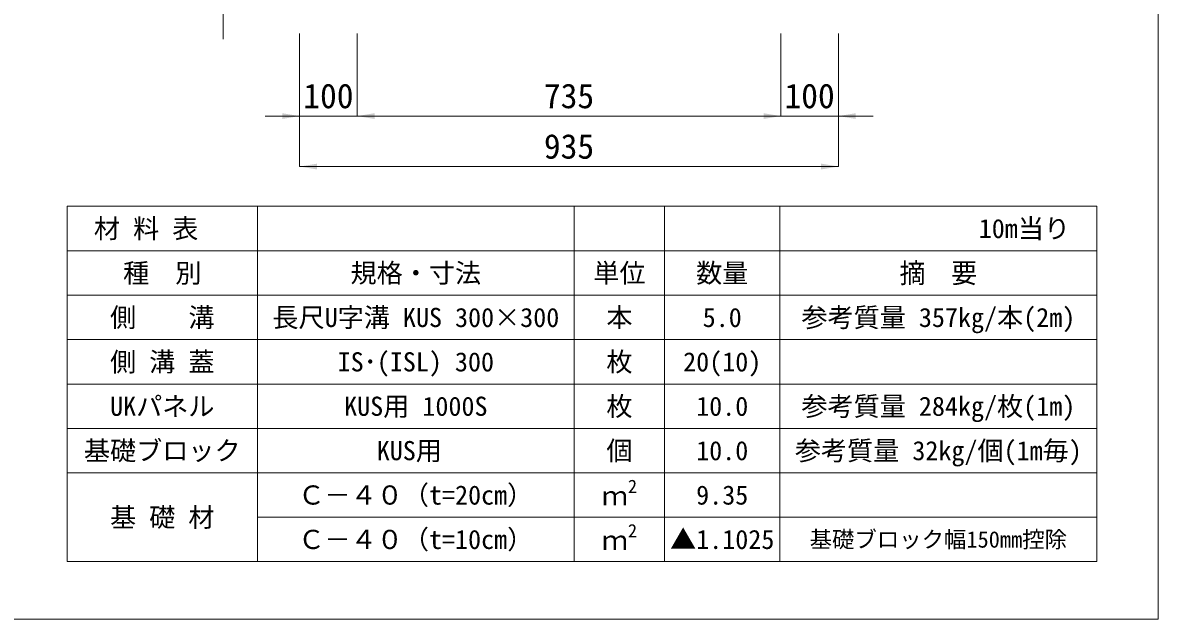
# Model space of a CAD drawing. Units: millimetres at full size, sheet at 1:20. Extents: x 201886 to 211886, y 860265 to 873235.
# Drawn here: x 209916 to 211886, y 867478 to 868512 of the extents above; entities that cross this region are included whole.
import ezdxf
from ezdxf.enums import TextEntityAlignment as Align

# ---------------------------------------------------------------- set-up
doc = ezdxf.new("R2010")
doc.units = ezdxf.units.MM
doc.header["$LTSCALE"] = 20
for name, color, linetype, lineweight in [('Defpoints_3', 8, 'Continuous', 0), ('図枠', 5, 'Continuous', 13), ('寸法・材料表', 7, 'Continuous', 13), ('寸法線', 7, 'Continuous', 13)]:
    doc.layers.add(name, color=color, linetype=linetype, lineweight=lineweight)
doc.styles.add('ＭＳ ゴシック', font='')
doc.styles.add('ＭＳ Ｐゴシック', font='')
doc.styles.get('ＭＳ ゴシック').set_extended_font_data('MS Gothic')
doc.styles.get('ＭＳ Ｐゴシック').set_extended_font_data('MS PGothic')

# ---------------------------------------------------------------- blocks, each defined once
blk = doc.blocks.new('filled_arrow')
at = {"color": 0, "linetype": 'Continuous', "lineweight": -2}
blk.add_solid([(7.5, 1.25), (0, 0), (7.5, -1.25)], dxfattribs=at)

msp = doc.modelspace()

# ---------------------------------------------------------------- linework, layer by layer
at = {"layer": 'Defpoints_3'}
for p, q in [((209993.03, 868194.25), (211779.67, 868194.25)), ((209993.03, 868194.25), (209993.03, 868116.81)), ((210323.03, 868194.25), (210323.03, 868116.81)), ((210873.03, 868194.25), (210873.03, 868116.81)), ((211029.67, 868194.25), (211029.67, 868116.81)), ((211229.67, 868194.25), (211229.67, 868116.81)), ((211779.67, 868194.25), (211779.67, 868116.81))]:
    msp.add_line(p, q, dxfattribs=at)
at = {"layer": '図枠'}
for p in [(211886.35, 870577.81), (201886.35, 867477.81)]:
    msp.add_line(p, (211886.35, 867477.81), dxfattribs=at)
at = {"layer": '寸法・材料表'}
for p, q in [((209993.03, 868116.81), (211779.67, 868116.81)), ((209993.03, 868116.81), (209993.03, 867577.81)), ((210323.03, 868116.81), (210323.03, 867577.81)), ((210873.03, 868116.81), (210873.03, 867577.81)), ((211029.67, 868116.81), (211029.67, 867577.81)), ((211229.67, 868116.81), (211229.67, 867577.81)), ((211779.67, 868116.81), (211779.67, 867577.81)), ((209993.03, 868039.81), (211779.67, 868039.81)), ((209993.03, 867962.81), (211779.67, 867962.81)), ((209993.03, 867885.81), (211779.67, 867885.81)), ((209993.03, 867808.81), (211779.67, 867808.81)), ((209993.03, 867731.81), (211779.67, 867731.81)), ((210323.03, 867654.81), (211779.67, 867654.81)), ((209993.03, 867577.81), (211779.67, 867577.81))]:
    msp.add_line(p, q, dxfattribs=at)
at = {"layer": '寸法線'}
for p, q in [((210263.63, 868483.85), (210263.63, 868703.85)), ((210396.32, 868493.85), (210396.32, 868350.55)), ((210396.32, 868493.85), (210396.32, 868263.05)), ((210496.32, 868493.85), (210496.32, 868350.55)), ((210496.32, 868493.85), (210496.32, 868350.55)), ((211231.32, 868493.85), (211231.32, 868350.55)), ((211231.32, 868493.85), (211231.32, 868350.55)), ((211331.32, 868493.85), (211331.32, 868350.55)), ((211331.32, 868493.85), (211331.32, 868263.05)), ((210336.32, 868350.55), (210556.32, 868350.55)), ((210496.32, 868350.55), (211231.32, 868350.55)), ((211171.32, 868350.55), (211391.32, 868350.55)), ((210396.32, 868263.05), (211331.32, 868263.05))]:
    msp.add_line(p, q, dxfattribs=at)

# ---------------------------------------------------------------- block references
at = {"layer": '寸法線', "xscale": 4, "yscale": 4, "rotation": 180}
for p in [(210396.32, 868350.55), (211231.32, 868350.55), (211231.32, 868350.55), (211331.32, 868263.05)]:
    msp.add_blockref('filled_arrow', p, dxfattribs=at)
at = {"layer": '寸法線', "xscale": 4, "yscale": 4}
for p in [(210496.32, 868350.55), (210496.32, 868350.55), (211331.32, 868350.55), (210396.32, 868263.05)]:
    msp.add_blockref('filled_arrow', p, dxfattribs=at)

# ---------------------------------------------------------------- texts
at = {"layer": '寸法・材料表', "style": 'ＭＳ ゴシック'}
msp.add_text('\u3000材 料 表', height=33.23, dxfattribs=at).set_placement((209994.08, 868155.53), align=Align.MIDDLE_LEFT)
msp.add_text('10m当り\u3000', height=33.23, dxfattribs=at).set_placement((211778.61, 868155.53), align=Align.MIDDLE_RIGHT)
for s, height, p in [('種\u3000別', 33.23, (210158.03, 868078.31)), ('規格・寸法', 33.23, (210598.03, 868078.31)), ('単位', 33.23, (210951.35, 868078.31)), ('数量', 33.23, (211129.67, 868078.31)), ('側\u3000\u3000溝', 33.23, (210158.03, 868001.31)), ('長尺U字溝 KUS 300×300', 33.23, (210598.03, 868001.31)), ('本', 33.23, (210951.35, 868001.31)), ('5.0', 33.23, (211129.67, 868001.31)), ('参考質量 357kg/本(2m)', 33.23, (211504.67, 868001.31)), ('側 溝 蓋', 33.23, (210158.03, 867924.31)), ('IS･(ISL) 300', 33.23, (210598.03, 867924.31)), ('枚', 33.23, (210951.35, 867924.31)), ('20(10)', 33.23, (211129.67, 867924.31)), ('UKパネル', 33.23, (210158.03, 867847.31)), ('KUS用 1000S', 33.23, (210598.03, 867847.31)), ('枚', 33.23, (210951.35, 867847.31)), ('10.0', 33.23, (211129.67, 867847.31)), ('参考質量 284kg/枚(1m)', 33.23, (211504.67, 867847.31)), ('基礎ブロック', 33.23, (210158.03, 867770.31)), ('KUS用 ', 33.23, (210598.03, 867770.31)), ('個', 33.23, (210951.35, 867770.31)), ('10.0', 33.23, (211129.67, 867770.31)), ('参考質量 32kg/個(1m毎)', 33.23, (211504.67, 867770.31)), ('Ｃ－４０（t=20cm）', 33.23, (210598.03, 867693.31)), ('9.35', 33.23, (211129.67, 867693.31)), ('基 礎 材', 33.23, (210158.03, 867654.81)), ('Ｃ－４０（t=10cm）', 33.23, (210598.03, 867616.31)), ('▲1.1025', 33.23, (211129.67, 867616.31)), ('基礎ブロック幅150mm控除', 28.48, (211504.67, 867616.31))]:
    msp.add_text(s, height=height, dxfattribs=at).set_placement(p, align=Align.MIDDLE_CENTER)
at = {"layer": '寸法・材料表', "style": 'ＭＳ Ｐゴシック', "width": 0.95}
msp.add_text('摘\u3000要', height=34.64, dxfattribs=at).set_placement((211504.67, 868078.31), align=Align.MIDDLE_CENTER)
at = {"layer": '寸法・材料表', "style": 'ＭＳ ゴシック'}
for s, height, p in [('2', 23.26, (210966.08, 867689.7)), ('ｍ', 33.23, (210920.75, 867665.2)), ('2', 23.26, (210966.08, 867612.7)), ('ｍ', 33.23, (210920.75, 867588.2))]:
    msp.add_text(s, height=height, dxfattribs=at).set_placement(p, align=Align.BOTTOM_LEFT)
at = {"layer": '寸法線', "style": 'ＭＳ ゴシック'}
for s, p in [('100', (210446.32, 868385.55)), ('735', (210863.82, 868385.55)), ('100', (211281.32, 868385.55)), ('935', (210863.82, 868298.05))]:
    msp.add_text(s, height=42.72, dxfattribs=at).set_placement(p, align=Align.MIDDLE_CENTER)

doc.saveas('drawing.dxf')
